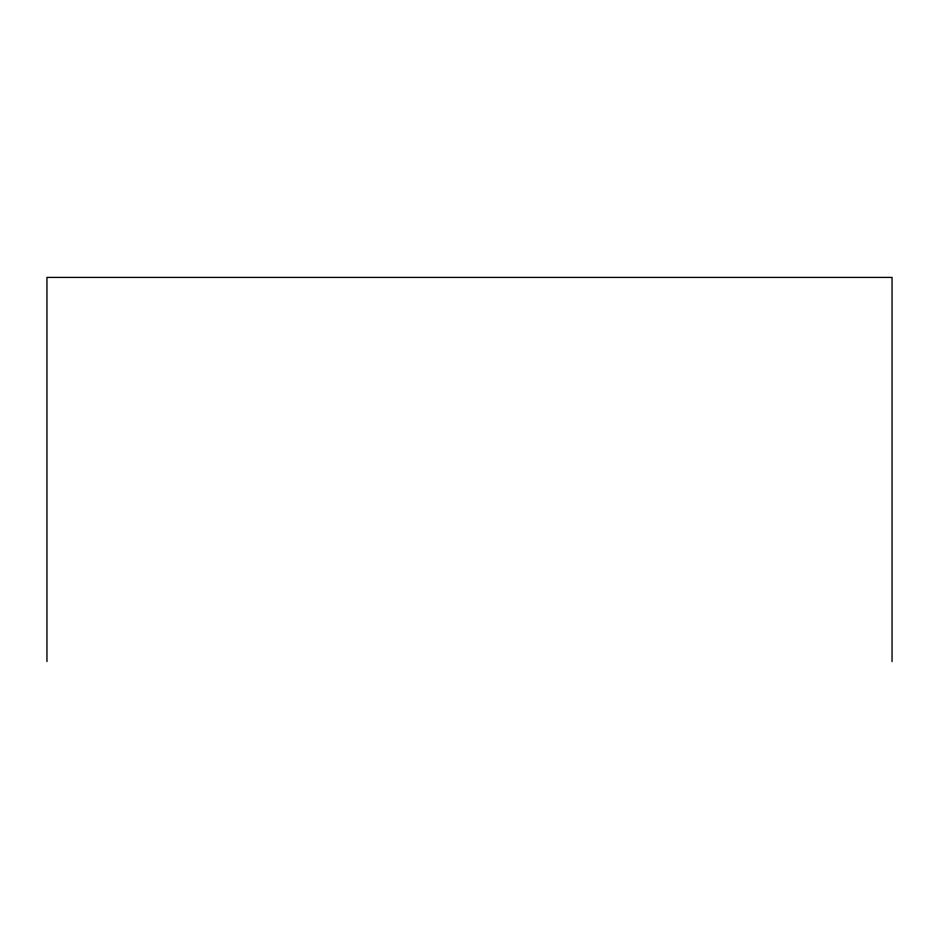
<?xml version="1.0" encoding="UTF-8"?>
<svg xmlns="http://www.w3.org/2000/svg" width="939" height="939" viewBox="0 0 939 939"><rect width="100%" height="100%" fill="white"/><g stroke="black" fill="none" stroke-linecap="round" stroke-linejoin="round"><path stroke-width="1.41" d="M892.05 661.584L892.05 277.416L46.95 277.416L46.95 661.584"/></g></svg>
